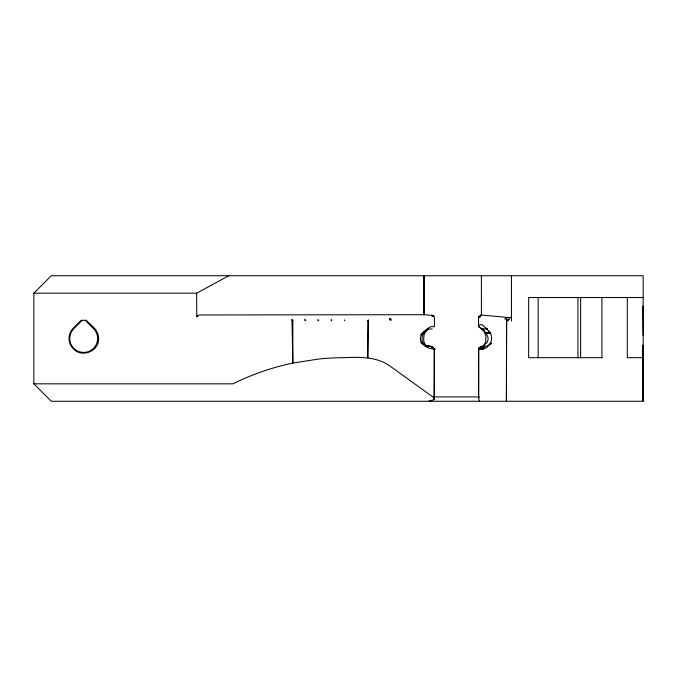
<?xml version="1.0" encoding="UTF-8"?>
<svg xmlns="http://www.w3.org/2000/svg" width="677" height="677" viewBox="0 0 677 677"><rect width="100%" height="100%" fill="white"/><g stroke="black" fill="none" stroke-linecap="round" stroke-linejoin="round"><path stroke-width="1.02" d="M428.583 401.266L434.431 399.548L433.475 397.399L390.976 366.748C377.876 356.728 360.435 356.889 344.805 357.676A179.422 126.878 0 0 0 318.681 359.022L292.845 363.084L291.956 319.451L292.853 320.289L292.845 363.084C272.103 367.459 251.912 374.44 232.896 383.825L33.85 383.825L33.85 293.175L51.283 275.734L643.15 275.734L643.15 401.266L51.283 401.266L33.85 383.825M344.483 319.933L344.805 320.763M424.03 275.734L423.971 315.11M434.431 317.234L434.406 326.678L430.817 326.678C425.545 329.42 417.54 335.53 421.475 342.41C424.098 346.785 429.362 348.841 434.287 349.019L434.228 398.728L434.346 349.019M479.409 401.266L478.546 398.474L478.605 348.883C488.464 351.718 496.131 337.815 488.472 330.968M643.065 367.146L643.082 357.143M643.15 357.287L642.837 401.266L643.15 345.152L642.812 372.248M627.308 297.533L627.308 357.676L643.15 357.676L643.15 354.35M479.815 317.132L480.45 315.66L479.815 317.132L479.155 317.081L480.001 316.294M643.116 357.693L643.15 355.823M368.55 320.737L367.772 357.938L367.772 320.737L368.516 319.908L368.55 320.737L367.772 320.737M434.431 399.548L434.406 398.321M507.733 320.72L507.809 319.849L509.358 318.985L508.452 319.214L507.581 320.712L508.74 319.248L507.733 320.72L508.283 319.882M480.983 346.438C472.47 352.091 487.905 343.594 487.423 341.538C489.987 336.511 485.003 332.898 483.268 328.946L481.787 329.056L487.482 328.946M478.546 398.474L478.605 348.883L478.656 397.873L478.893 397.433M479.028 316.861L479.214 315.973L479.341 316.844M505.025 319.341L505.66 317.868L506.751 317.648L505.22 318.495L506.751 317.648M479.629 317.124L479.832 316.277M481.66 349.146L483.133 346.759L481.457 349.146L482.616 346.768M481.491 346.734L479.815 349.095L481.491 346.734L486.746 346.125L490.351 344.153M481.457 349.146L482.845 346.776M480.238 315.888L481.44 315.042L511.44 317.775M197.041 315.77L196.66 316.591L197.743 316.658L197.041 315.77L199.444 314.966L424.014 314.695L423.878 275.734L424.039 314.746M483.073 348.943L484.74 346.599L482.887 348.985M483.776 345.82L485.722 341.86L485.891 336.004L484.343 331.891L478.563 326.111L478.554 316.954M428.321 328.76C421.407 332.238 418.623 344.026 428.059 346.15C429.692 343.654 440.372 354.071 432.061 346.759C427.923 346.345 423.565 345.194 420.595 342.105M428.448 328.946L423.734 333.287M425.249 331.84L424.081 332.966L425.444 331.772L424.132 334.548L423.59 339.38L424.157 342.554L425.774 345.575M420.561 334.937L423.413 332.136L422.093 333.507M490.69 343.874L491.392 343.163L489.843 344.348M82.145 320.314L73.827 328.641A13.946 13.946 0 0 0 73.827 348.359A13.946 13.946 0 0 0 93.544 348.359A13.946 13.946 0 0 0 93.544 328.641L85.226 320.314M424.437 332.644L426.138 330.96M424.386 332.805L425.224 332.119M489.725 344.508L491.392 343.163M428.566 328.946L422.262 333.372M33.85 293.175L196.66 293.175L228.851 275.734M478.563 348.757L479.46 348.469M433.559 315.736L431.638 315.643L433.559 315.736L434.185 316.371L432.349 315.584M389.554 318.588L390.824 319.163L390.976 320.001L390.062 320.052L389.554 318.588L390.824 319.163L389.91 319.214L390.976 320.001M486.111 333.372L490.241 333.321M643.15 297.533L528.661 297.533L528.661 357.676L602.242 357.676M428.236 328.946L432.18 328.946M485.333 332.644L490.597 332.644M485.68 332.966L490.91 332.966M434.185 396.908L479.409 396.908M291.897 320.272L292.853 320.289M431.791 346.709L433.568 348.968L431.994 346.742L434.287 349.019M425.148 314.797L432.908 315.524L431.579 315.27L432.908 315.524L432.197 315.321M431.638 315.643L433.077 315.837L432.501 316.548L432.129 315.914M485.646 328.142L487.584 328.946M197.743 316.658L196.745 316.193L196.66 293.175M480.382 328.007L481.025 328.506M478.724 326.492L479.748 327.448L479.028 326.856M479.299 327.067L479.494 327.194M479.748 327.448L478.563 326.111L478.757 325.053L482.092 324.588L490.512 332.966M432.129 346.768L434.338 349.027M432.061 346.759L433.94 349.002M481.423 315.101L481.406 275.734M642.803 306.055L643.15 335.496M601.929 297.533L601.929 357.676M580.621 297.533L580.621 357.676M577.921 297.533L577.921 357.676M538.164 297.533L538.164 357.676M511.44 275.734L511.44 321.033M506.608 319.561L506.413 401.266L506.608 319.561M331.256 319.899L331.239 320.729L331.73 320.729L331.256 319.899M318.072 319.815L318.038 320.636L318.689 320.644L318.072 319.815M304.955 319.662L304.912 320.483L305.716 320.5L304.955 319.662M98.368 341.157C96.803 352.015 82.095 357.126 74.106 349.603A14.666 14.666 0 0 1 73.319 328.133L81.105 320.314L86.326 320.314C90.786 325.222 97.547 329.225 98.453 336.376A12.127 10.062 90 0 1 98.377 341.157M481.415 315.033L480.645 315.245L481.415 315.067"/></g></svg>
